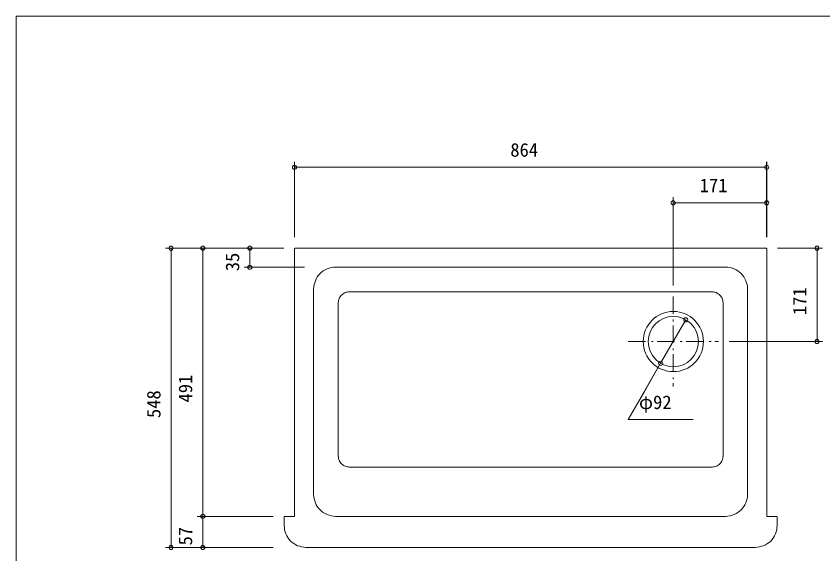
# Model space of a CAD drawing. Units: millimetres, scale not verified. Extents: x -1392 to 1350, y -947 to 991.
# Drawn here: x -1392 to 85, y 7 to 991 of the extents above; entities that cross this region are included whole.
import ezdxf
from ezdxf.enums import TextEntityAlignment as Align

# ---------------------------------------------------------------- set-up
doc = ezdxf.new("R2010")
doc.units = ezdxf.units.MM
doc.header["$LTSCALE"] = 10
for name, color, linetype, lineweight in [('0-1_レイヤー_1', 7, 'Continuous', 18), ('0-7', 7, 'Continuous', 5), ('F-0', 7, 'Continuous', 5)]:
    doc.layers.add(name, color=color, linetype=linetype, lineweight=lineweight)
doc.styles.add('ＭＳ ゴシック', font='')
doc.styles.get('ＭＳ ゴシック').set_extended_font_data('MS Gothic')

msp = doc.modelspace()

# ---------------------------------------------------------------- linework, layer by layer
at = {"layer": '0-1_レイヤー_1', "color": 5}
for points in [[(-882.02, 586.33), (-882.02, 655.33), (-882.02, 724.34)], [(-17.99, 586.33), (-17.99, 655.33), (-17.99, 724.34)], [(-882.02, 714.6), (-450, 714.6), (-17.99, 714.6)], [(-189.02, 497.85), (-189.02, 578.71), (-189.02, 659.57)], [(-17.99, 586.33), (-17.99, 622.95), (-17.99, 659.57)], [(-17.99, 649.41), (-103.5, 649.41), (-189.02, 649.41)], [(-901.91, 566.43), (-1009.86, 566.43), (-1117.81, 566.43)], [(-1107.65, 566.43), (-1107.65, 292.54), (-1107.65, 18.64)], [(-901.91, 566.43), (-980.86, 566.43), (-1059.81, 566.43)], [(-1049.66, 566.43), (-1049.66, 320.9), (-1049.66, 75.37)], [(-901.91, 566.43), (-937.89, 566.43), (-973.88, 566.43)], [(-963.72, 531.72), (-963.72, 549.08), (-963.72, 566.43)], [(1.91, 566.43), (42.97, 566.43), (84.03, 566.43)], [(74.3, 395.41), (74.3, 480.92), (74.3, 566.43)], [(-863.81, 531.72), (-918.84, 531.72), (-973.88, 531.72)], [(-166.16, 435.2), (-189.23, 395.41), (-212.3, 355.61)], [(-86.57, 395.41), (-1.27, 395.41), (84.03, 395.41)], [(-212.3, 355.61), (-241.93, 304.18), (-271.57, 252.74), (-212.3, 252.74), (-153.03, 252.74)], [(-920.96, 75.37), (-990.39, 75.37), (-1059.81, 75.37)], [(-920.96, 75.37), (-990.39, 75.37), (-1059.81, 75.37)], [(-1049.66, 18.64), (-1049.66, 47), (-1049.66, 75.37)], [(-920.96, 18.64), (-1019.39, 18.64), (-1117.81, 18.64)], [(-920.96, 18.64), (-990.39, 18.64), (-1059.81, 18.64)]]:
    msp.add_lwpolyline(points, dxfattribs=at)
at = {"layer": '0-1_レイヤー_1'}
for points in [[(-882.02, 75.37), (-882.02, 320.26), (-882.02, 565.16), (-882.02, 565.38), (-882.02, 565.59), (-882.02, 565.8), (-882.02, 566.01), (-881.8, 566.01), (-881.59, 566.01), (-881.59, 566.22), (-881.59, 566.43), (-881.38, 566.43), (-881.17, 566.43), (-880.96, 566.43), (-880.74, 566.43), (-665.48, 566.43), (-450.21, 566.43)], [(-450.21, 566.43), (-234.95, 566.43), (-19.68, 566.43), (-19.47, 566.43), (-19.26, 566.43), (-19.05, 566.43), (-18.84, 566.43), (-18.63, 566.22), (-18.41, 566.01), (-18.41, 565.8), (-18.41, 565.59), (-18.2, 565.38), (-17.99, 565.16), (-17.99, 320.26), (-17.99, 75.37), (-9.31, 75.37), (-0.63, 75.37), (-0.42, 75.37), (-0.21, 75.37), (0, 75.37), (0.21, 75.37), (0.42, 75.16), (0.64, 74.94), (0.64, 74.73), (0.64, 74.52), (0.85, 74.52), (1.06, 74.52), (1.06, 74.31), (1.06, 74.1), (1.06, 66.26), (1.06, 58.43), (0.64, 54.62), (0.21, 50.81), (-1.06, 47), (-2.33, 43.19), (-4.02, 39.81), (-5.71, 36.42), (-8.25, 33.25), (-10.8, 30.07), (-13.76, 27.74)], [(-847.3, 303.54), (-847.3, 397.52), (-847.3, 491.5), (-846.88, 495.53), (-846.45, 499.55), (-845.18, 503.15), (-843.91, 506.74), (-842.22, 510.34), (-840.53, 513.94), (-837.99, 516.9), (-835.45, 519.87), (-832.48, 522.41), (-829.52, 524.95), (-825.92, 526.64), (-822.32, 528.33), (-818.52, 529.6), (-814.7, 530.87), (-810.89, 531.3), (-807.08, 531.72), (-628.65, 531.72), (-450.21, 531.72), (-271.57, 531.72), (-92.92, 531.72), (-89.11, 531.3), (-85.3, 530.87), (-81.49, 529.6), (-77.68, 528.33), (-74.3, 526.64), (-70.91, 524.95), (-67.94, 522.41), (-64.98, 519.87), (-62.44, 516.9), (-59.9, 513.94), (-58, 510.34), (-56.09, 506.74), (-55.03, 503.15), (-53.97, 499.55), (-53.55, 495.53), (-53.13, 491.5), (-53.13, 397.52)], [(-284.06, 165.54), (-450.21, 165.54), (-616.16, 165.54), (-782.11, 165.54), (-784.01, 165.75), (-785.92, 165.96), (-787.82, 166.6), (-789.73, 167.23), (-791.42, 168.08), (-793.11, 168.92), (-794.6, 170.19), (-796.08, 171.46), (-797.35, 172.95), (-798.62, 174.43), (-799.68, 176.12), (-800.73, 177.81), (-801.16, 179.72), (-801.58, 181.62), (-801.79, 183.53), (-802, 185.43), (-802, 255.71), (-802, 325.98), (-802, 396.25), (-802, 466.53), (-801.79, 468.43), (-801.58, 470.34), (-801.16, 472.24), (-800.73, 474.15), (-799.68, 475.84), (-798.62, 477.53), (-797.35, 479.01), (-796.08, 480.5), (-794.6, 481.77), (-793.11, 483.04), (-791.42, 484.1), (-789.73, 485.15), (-787.82, 485.58), (-785.92, 486), (-784.01, 486.21), (-782.11, 486.42)], [(-782.11, 486.42), (-616.16, 486.42), (-450.21, 486.42)], [(-450.21, 486.42), (-284.06, 486.42), (-117.9, 486.42), (-115.99, 486.21), (-114.09, 486), (-112.18, 485.58), (-110.28, 485.15), (-108.58, 484.1), (-106.89, 483.04), (-105.41, 481.77), (-103.93, 480.5), (-102.66, 479.01), (-101.39, 477.53), (-100.54, 475.84), (-99.69, 474.15), (-99.06, 472.24), (-98.42, 470.34), (-98.21, 468.43), (-98, 466.53), (-98, 396.25), (-98, 325.98), (-98, 255.71), (-98, 185.43), (-98.21, 183.53), (-98.42, 181.62), (-99.06, 179.72), (-99.69, 177.81), (-100.54, 176.12), (-101.39, 174.43), (-102.66, 172.95), (-103.93, 171.46), (-105.41, 170.19), (-106.89, 168.92), (-108.58, 168.08), (-110.28, 167.23), (-112.18, 166.6), (-114.09, 165.96), (-115.99, 165.75), (-117.9, 165.54), (-284.06, 165.54)], [(-189.02, 477.96), (-189.02, 462.08), (-189.02, 446.21)], [(-189.02, 435.62), (-189.02, 433.93), (-189.02, 432.24)], [(-189.02, 425.04), (-189.02, 409.17), (-189.02, 393.29)], [(-53.13, 397.52), (-53.13, 303.54), (-53.13, 209.56), (-53.13, 115.58), (-53.55, 111.56), (-53.97, 107.54), (-55.03, 103.94), (-56.09, 100.34), (-58, 96.74), (-59.9, 93.15), (-62.44, 90.18), (-64.98, 87.22), (-67.94, 84.68), (-70.91, 82.14), (-74.3, 80.45), (-77.68, 78.75), (-81.49, 77.49), (-85.3, 76.21), (-89.11, 75.79), (-92.92, 75.37), (-271.57, 75.37), (-450.21, 75.37), (-628.65, 75.37), (-807.08, 75.37), (-810.89, 75.79), (-814.7, 76.21), (-818.52, 77.49), (-822.32, 78.75), (-825.92, 80.45), (-829.52, 82.14), (-832.48, 84.68), (-835.45, 87.22), (-837.99, 90.18), (-840.53, 93.15), (-842.22, 96.74), (-843.91, 100.34), (-845.18, 103.94), (-846.45, 107.54), (-846.88, 111.56), (-847.3, 115.58)], [(-271.57, 395.41), (-255.69, 395.41), (-239.82, 395.41)], [(-229.23, 395.41), (-227.54, 395.41), (-225.85, 395.41)], [(-218.65, 395.41), (-202.78, 395.41), (-186.9, 395.41)], [(-176.32, 395.41), (-174.63, 395.41), (-172.93, 395.41)], [(-165.73, 395.41), (-149.86, 395.41), (-133.98, 395.41)], [(-123.4, 395.41), (-121.71, 395.41), (-120.02, 395.41)], [(-112.82, 395.41), (-109.64, 395.41), (-106.47, 395.41)], [(-189.02, 382.71), (-189.02, 381.01), (-189.02, 379.32)], [(-189.02, 372.12), (-189.02, 356.25), (-189.02, 340.37)], [(-189.02, 329.79), (-189.02, 328.1), (-189.02, 326.4)], [(-189.02, 319.21), (-189.02, 316.03), (-189.02, 312.86)], [(-847.3, 115.58), (-847.3, 209.56), (-847.3, 303.54)], [(-13.76, 27.74), (-16.72, 25.41), (-20.32, 23.51), (-23.92, 21.6), (-27.52, 20.54), (-31.11, 19.49), (-35.13, 19.06), (-39.16, 18.64), (-450.21, 18.64), (-861.27, 18.64), (-865.08, 19.06), (-868.89, 19.49), (-872.7, 20.54), (-876.51, 21.6), (-879.9, 23.51), (-883.28, 25.41), (-886.25, 27.74), (-889.21, 30.07), (-891.75, 33.25), (-894.29, 36.42), (-896.2, 39.81), (-898.1, 43.19), (-899.16, 47), (-900.22, 50.81), (-900.64, 54.62), (-901.06, 58.43), (-901.06, 66.26), (-901.06, 74.1), (-901.06, 74.31), (-901.06, 74.52), (-900.85, 74.73), (-900.64, 74.94), (-900.64, 75.16), (-900.64, 75.37), (-900.43, 75.37), (-900.22, 75.37), (-900.01, 75.37), (-899.8, 75.37), (-890.91, 75.37), (-882.02, 75.37)]]:
    msp.add_lwpolyline(points, dxfattribs=at)
for radius in [55.14, 46]:
    msp.add_circle((-189.02, 395.41), radius, dxfattribs=at)
at = {"layer": '0-7'}
for p, q in [((-882.23, 586.41), (-882.23, 724.41)), ((-18.23, 586.41), (-18.23, 724.41)), ((-882.23, 714.41), (-18.23, 714.41)), ((-189.23, 497.91), (-189.23, 659.41)), ((-18.23, 586.41), (-18.23, 659.41)), ((-18.23, 649.41), (-189.23, 649.41)), ((-902.23, 566.41), (-1117.98, 566.41)), ((-1107.98, 566.41), (-1107.98, 18.41)), ((-902.23, 566.41), (-1059.98, 566.41)), ((-1049.98, 566.41), (-1049.98, 75.41)), ((-902.23, 566.41), (-973.98, 566.41)), ((-963.98, 531.41), (-963.98, 566.41)), ((1.77, 566.41), (84.02, 566.41)), ((74.02, 395.41), (74.02, 566.41)), ((-863.98, 531.41), (-973.98, 531.41)), ((-166.23, 435.24), (-212.23, 355.57)), ((-86.73, 395.41), (84.02, 395.41)), ((-921.23, 75.41), (-1059.98, 75.41)), ((-921.23, 75.41), (-1059.98, 75.41)), ((-1049.98, 18.41), (-1049.98, 75.41)), ((-921.23, 18.41), (-1117.98, 18.41)), ((-921.23, 18.41), (-1059.98, 18.41))]:
    msp.add_line(p, q, dxfattribs=at)
msp.add_lwpolyline([(-212.23, 355.57), (-271.79, 252.41), (-153.01, 252.41)], dxfattribs=at)
for centre in [(-882.23, 714.41), (-18.23, 714.41), (-189.23, 649.41), (-18.23, 649.41), (-1107.98, 566.41), (-1049.98, 566.41), (-963.98, 566.41), (74.02, 566.41), (-963.98, 531.41), (-166.23, 435.24), (74.02, 395.41), (-212.23, 355.57), (-1049.98, 75.41), (-1049.98, 75.41), (-1107.98, 18.41), (-1049.98, 18.41)]:
    msp.add_circle(centre, 3.75, dxfattribs=at)
at = {"layer": 'F-0'}
msp.add_lwpolyline([(-1391.5, 991.14), (1350.16, 991.14), (1350.16, -947.41), (-1391.5, -947.41)], close=True, dxfattribs=at)

# ---------------------------------------------------------------- texts
at = {"layer": '0-7', "style": 'ＭＳ ゴシック'}
for s, p in [('864', (-487.27, 726.32)), ('171', (-140.77, 661.32)), ('φ92', (-251.79, 264.32))]:
    msp.add_text(s, height=24.89, dxfattribs=at).set_placement(p, align=Align.BOTTOM_LEFT)
for s, p in [('35', (-975.89, 524.21)), ('171', (62.11, 443.87)), ('491', (-1061.89, 283.87)), ('548', (-1119.89, 255.37)), ('57', (-1061.89, 22.21))]:
    msp.add_text(s, height=24.89, rotation=90, dxfattribs=at).set_placement(p, align=Align.BOTTOM_LEFT)

doc.saveas('drawing.dxf')
